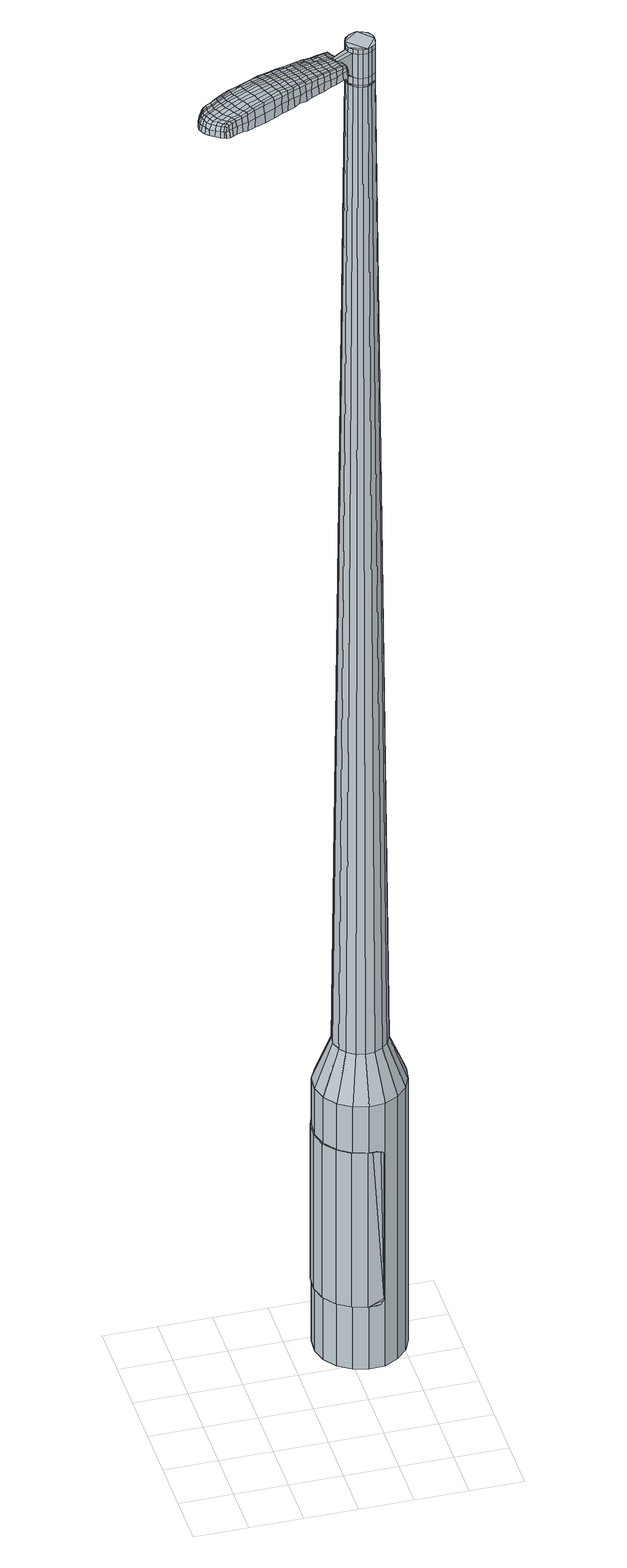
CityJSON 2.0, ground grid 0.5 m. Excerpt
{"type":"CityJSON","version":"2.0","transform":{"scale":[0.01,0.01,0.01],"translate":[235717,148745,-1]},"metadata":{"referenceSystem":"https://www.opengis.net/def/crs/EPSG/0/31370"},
"CityObjects":{
"object1":{"type":"GenericCityObject","attributes":{"cluster":109,"mean_distance_to_centroid":0.099,"new_centroid_x":235718.66,"new_centroid_y":148746.86,"mean_distance_to_camera":13.34,"H1":14.42,"H2":13.3,"Z_final":111.76,"cluster2":-1,"proj_x":235714.42,"proj_y":148737.95,"id_line":62589,"bearing_l":295.44,"distance":9.87,"orientation":"right","G_obj":205.44},"geometry":[{"type":"MultiSurface","lod":"2","boundaries":[[[0,1,2,3]],[[1,4,5,2]],[[4,6,7,5]],[[6,8,9,7]],[[8,10,11,9]],[[10,12,13,11]],[[12,14,15,13]],[[14,16,17,15]],[[16,18,19,17]],[[18,20,21,19]],[[20,22,23,21]],[[22,24,25,23]],[[24,26,27,25]],[[26,28,29,27]],[[28,30,31,29]],[[30,32,33,31]],[[32,34,35,33]],[[34,0,3,35]],[[36,37,38,39]],[[38,40,41,42]],[[41,43,42]],[[42,44,45,46]],[[45,47,46]],[[46,48,49,50]],[[49,51,50]],[[42,46,50,38]],[[50,52,39,38]],[[53,36,39]],[[2,5,7,35]],[[7,9,11,15]],[[11,13,15]],[[15,17,19,23]],[[19,21,23]],[[23,25,27,31]],[[27,29,31]],[[15,23,31,7]],[[31,33,35,7]],[[3,2,35]],[[1,0,54,55]],[[0,34,56,54]],[[34,32,57,56]],[[32,30,58,57]],[[30,28,59,58]],[[28,26,60,59]],[[26,24,61,60]],[[24,22,62,61]],[[22,20,63,62]],[[20,18,64,63]],[[18,16,65,64]],[[16,14,66,65]],[[14,12,67,66]],[[12,10,68,67]],[[10,8,69,68]],[[8,6,70,69]],[[6,4,71,70]],[[4,1,55,71]],[[55,54,72,73]],[[54,56,74,72]],[[56,57,75,74]],[[57,58,76,75]],[[58,59,77,76]],[[59,60,78,77]],[[60,61,79,78]],[[61,62,80,79]],[[62,63,81,80]],[[63,64,82,81]],[[64,65,83,82]],[[65,66,84,83]],[[66,67,85,84]],[[67,68,86,85]],[[68,69,87,86]],[[69,70,88,87]],[[70,71,89,88]],[[71,55,73,89]],[[90,91,92,93]],[[74,94,91,90]],[[75,95,94,74]],[[76,96,95,75]],[[97,98,96,76]],[[99,100,98,97]],[[101,102,100,99]],[[80,103,102,101]],[[104,105,103,80]],[[106,107,105,104]],[[108,109,107,106]],[[84,110,109,108]],[[111,112,110,84]],[[86,113,112,111]],[[87,114,113,86]],[[115,116,114,87]],[[117,118,116,115]],[[93,92,118,117]],[[119,120,121,122]],[[123,119,122,124]],[[125,123,124,126]],[[127,125,126,128]],[[129,127,128,130]],[[131,129,130,132]],[[133,131,132,134]],[[135,133,134,136]],[[137,135,136,138]],[[139,137,138,140]],[[141,139,140,142]],[[143,141,142,144]],[[145,143,144,146]],[[147,145,146,148]],[[149,147,148,150]],[[151,149,150,152]],[[73,72,90,93]],[[72,74,90]],[[77,97,76]],[[77,78,99,97]],[[78,79,101,99]],[[79,80,101]],[[81,104,80]],[[81,82,106,104]],[[82,83,108,106]],[[83,84,108]],[[85,111,84]],[[85,86,111]],[[88,115,87]],[[88,89,117,115]],[[89,73,93,117]],[[153,154,92,91]],[[154,155,118,92]],[[155,156,116,118]],[[156,114,116]],[[157,112,113]],[[157,110,112]],[[158,109,110]],[[158,159,107,109]],[[159,160,105,107]],[[160,103,105]],[[161,102,103]],[[161,162,100,102]],[[162,163,98,100]],[[163,96,98]],[[153,91,94]],[[39,52,151,164]],[[154,153,165,152]],[[53,39,164,120]],[[153,94,121,165]],[[36,53,120,119]],[[94,95,122,121]],[[37,36,119,123]],[[95,96,124,122]],[[38,37,123,125]],[[96,163,126,124]],[[40,38,125,127]],[[163,162,128,126]],[[41,40,127,129]],[[162,161,130,128]],[[43,41,129,131]],[[161,103,132,130]],[[42,43,131,133]],[[103,160,134,132]],[[44,42,133,135]],[[160,159,136,134]],[[45,44,135,137]],[[159,158,138,136]],[[47,45,137,139]],[[158,110,140,138]],[[46,47,139,141]],[[110,157,142,140]],[[48,46,141,143]],[[157,113,144,142]],[[49,48,143,145]],[[113,114,146,144]],[[51,49,145,147]],[[114,156,148,146]],[[50,51,147,149]],[[156,155,150,148]],[[52,50,149,151]],[[155,154,152,150]],[[151,152,166,167]],[[152,165,168,166]],[[165,121,169,168]],[[121,120,170,169]],[[120,164,171,170]],[[164,151,167,171]],[[172,173,174,175]],[[176,172,175,177]],[[172,176,178,179]],[[173,172,179,180]],[[181,182,183,184]],[[185,181,184,186]],[[181,185,187,188]],[[182,181,188,189]],[[190,191,192,193]],[[194,190,193,195]],[[190,194,196,197]],[[191,190,197,198]],[[199,200,201,202]],[[203,199,202,204]],[[199,203,205,206]],[[200,199,206,207]],[[208,209,210,211]],[[212,208,211,213]],[[208,212,214,215]],[[209,208,215,216]],[[217,218,219,220]],[[221,217,220,222]],[[217,221,223,224]],[[218,217,224,225]],[[226,227,228,229]],[[218,226,229,219]],[[226,218,225,230]],[[227,226,230,231]],[[232,233,234,235]],[[227,232,235,228]],[[232,227,231,236]],[[233,232,236,237]],[[238,176,177,239]],[[233,238,239,234]],[[238,233,237,240]],[[176,238,240,178]],[[241,242,243,244]],[[245,241,244,246]],[[241,245,247,248]],[[242,241,248,249]],[[250,251,252,253]],[[242,250,253,243]],[[250,242,249,254]],[[251,250,254,255]],[[256,257,258,259]],[[251,256,259,252]],[[256,251,255,260]],[[257,256,260,261]],[[262,263,264,265]],[[257,262,265,258]],[[262,257,261,266]],[[263,262,266,267]],[[268,173,180,269]],[[263,268,269,264]],[[268,263,267,270]],[[173,268,270,174]],[[271,272,273,274]],[[275,271,274,276]],[[271,275,277,278]],[[272,271,278,279]],[[280,281,282,283]],[[272,280,283,273]],[[280,272,279,284]],[[281,280,284,285]],[[286,287,288,289]],[[281,286,289,282]],[[286,281,285,290]],[[287,286,290,291]],[[292,185,186,293]],[[287,292,293,288]],[[292,287,291,294]],[[185,292,294,187]],[[295,296,297,298]],[[299,295,298,300]],[[295,299,301,302]],[[296,295,302,303]],[[304,305,306,307]],[[296,304,307,297]],[[304,296,303,308]],[[305,304,308,309]],[[310,311,312,313]],[[305,310,313,306]],[[310,305,309,314]],[[311,310,314,315]],[[316,317,318,319]],[[311,316,319,312]],[[316,311,315,320]],[[317,316,320,321]],[[322,182,189,323]],[[317,322,323,318]],[[322,317,321,324]],[[182,322,324,183]],[[325,211,210,326]],[[327,325,326,328]],[[325,327,329,330]],[[211,325,330,213]],[[331,327,328,332]],[[333,331,332,334]],[[331,333,335,336]],[[327,331,336,329]],[[337,333,334,338]],[[339,337,338,340]],[[337,339,341,342]],[[333,337,342,335]],[[343,339,340,344]],[[345,343,344,346]],[[343,345,347,348]],[[339,343,348,341]],[[349,345,346,350]],[[200,349,350,201]],[[349,200,207,351]],[[345,349,351,347]],[[352,353,198,197]],[[354,352,197,196]],[[352,354,355,356]],[[353,352,356,357]],[[358,359,357,356]],[[360,358,356,355]],[[358,360,361,362]],[[359,358,362,363]],[[364,365,363,362]],[[366,364,362,361]],[[364,366,367,368]],[[365,364,368,369]],[[370,371,369,368]],[[372,370,368,367]],[[370,372,205,203]],[[371,370,203,204]],[[373,374,375,376]],[[275,373,376,277]],[[373,275,276,377]],[[374,373,377,378]],[[379,194,195,380]],[[374,379,380,375]],[[379,374,378,381]],[[194,379,381,196]],[[382,383,384,385]],[[221,382,385,223]],[[382,221,222,386]],[[383,382,386,387]],[[388,389,390,391]],[[383,388,391,384]],[[388,383,387,392]],[[389,388,392,393]],[[394,191,198,395]],[[389,394,395,390]],[[394,389,393,396]],[[191,394,396,192]],[[397,398,399,400]],[[179,397,400,180]],[[397,179,178,401]],[[398,397,401,402]],[[403,404,405,406]],[[398,403,406,399]],[[403,398,402,407]],[[404,403,407,408]],[[409,202,201,410]],[[404,409,410,405]],[[409,404,408,411]],[[202,409,411,204]],[[412,413,414,415]],[[184,412,415,186]],[[412,184,183,416]],[[413,412,416,417]],[[418,206,205,419]],[[413,418,419,414]],[[418,413,417,420]],[[206,418,420,207]],[[421,422,423,424]],[[299,421,424,301]],[[421,299,300,425]],[[422,421,425,426]],[[427,212,213,428]],[[422,427,428,423]],[[427,422,426,429]],[[212,427,429,214]],[[430,431,432,433]],[[245,430,433,247]],[[430,245,246,434]],[[431,430,434,435]],[[436,437,438,439]],[[431,436,439,432]],[[436,431,435,440]],[[437,436,440,441]],[[442,209,216,443]],[[437,442,443,438]],[[442,437,441,444]],[[209,442,444,210]],[[445,446,435,434]],[[244,445,434,246]],[[445,244,243,447]],[[446,445,447,448]],[[449,450,441,440]],[[446,449,440,435]],[[449,446,448,451]],[[450,449,451,452]],[[453,326,210,444]],[[450,453,444,441]],[[453,450,452,454]],[[326,453,454,328]],[[455,456,457,458]],[[302,455,458,303]],[[455,302,301,424]],[[456,455,424,423]],[[459,330,329,460]],[[456,459,460,457]],[[459,456,423,428]],[[330,459,428,213]],[[461,462,448,447]],[[253,461,447,243]],[[461,253,252,463]],[[462,461,463,464]],[[465,466,452,451]],[[462,465,451,448]],[[465,462,464,467]],[[466,465,467,468]],[[469,332,328,454]],[[466,469,454,452]],[[469,466,468,470]],[[332,469,470,334]],[[471,472,473,474]],[[308,471,474,309]],[[471,308,303,458]],[[472,471,458,457]],[[475,336,335,476]],[[472,475,476,473]],[[475,472,457,460]],[[336,475,460,329]],[[477,478,464,463]],[[259,477,463,252]],[[477,259,258,479]],[[478,477,479,480]],[[481,482,468,467]],[[478,481,467,464]],[[481,478,480,483]],[[482,481,483,484]],[[485,338,334,470]],[[482,485,470,468]],[[485,482,484,486]],[[338,485,486,340]],[[487,488,489,490]],[[314,487,490,315]],[[487,314,309,474]],[[488,487,474,473]],[[491,342,341,492]],[[488,491,492,489]],[[491,488,473,476]],[[342,491,476,335]],[[493,494,480,479]],[[265,493,479,258]],[[493,265,264,495]],[[494,493,495,496]],[[497,498,484,483]],[[494,497,483,480]],[[497,494,496,499]],[[498,497,499,500]],[[501,344,340,486]],[[498,501,486,484]],[[501,498,500,502]],[[344,501,502,346]],[[503,504,505,506]],[[320,503,506,321]],[[503,320,315,490]],[[504,503,490,489]],[[507,348,347,508]],[[504,507,508,505]],[[507,504,489,492]],[[348,507,492,341]],[[509,510,496,495]],[[269,509,495,264]],[[509,269,180,400]],[[510,509,400,399]],[[511,512,500,499]],[[510,511,499,496]],[[511,510,399,406]],[[512,511,406,405]],[[513,350,346,502]],[[512,513,502,500]],[[513,512,405,410]],[[350,513,410,201]],[[514,515,417,416]],[[324,514,416,183]],[[514,324,321,506]],[[515,514,506,505]],[[516,351,207,420]],[[515,516,420,417]],[[516,515,505,508]],[[351,516,508,347]],[[517,518,378,377]],[[274,517,377,276]],[[517,274,273,519]],[[518,517,519,520]],[[521,354,196,381]],[[518,521,381,378]],[[521,518,520,522]],[[354,521,522,355]],[[523,524,525,526]],[[224,523,526,225]],[[523,224,223,385]],[[524,523,385,384]],[[527,528,529,530]],[[524,527,530,525]],[[527,524,384,391]],[[528,527,391,390]],[[531,353,357,532]],[[528,531,532,529]],[[531,528,390,395]],[[353,531,395,198]],[[533,534,520,519]],[[283,533,519,273]],[[533,283,282,535]],[[534,533,535,536]],[[537,360,355,522]],[[534,537,522,520]],[[537,534,536,538]],[[360,537,538,361]],[[539,540,541,542]],[[230,539,542,231]],[[539,230,225,526]],[[540,539,526,525]],[[543,544,545,546]],[[540,543,546,541]],[[543,540,525,530]],[[544,543,530,529]],[[547,359,363,548]],[[544,547,548,545]],[[547,544,529,532]],[[359,547,532,357]],[[549,550,536,535]],[[289,549,535,282]],[[549,289,288,551]],[[550,549,551,552]],[[553,366,361,538]],[[550,553,538,536]],[[553,550,552,554]],[[366,553,554,367]],[[555,556,557,558]],[[236,555,558,237]],[[555,236,231,542]],[[556,555,542,541]],[[559,560,561,562]],[[556,559,562,557]],[[559,556,541,546]],[[560,559,546,545]],[[563,365,369,564]],[[560,563,564,561]],[[563,560,545,548]],[[365,563,548,363]],[[565,566,552,551]],[[293,565,551,288]],[[565,293,186,415]],[[566,565,415,414]],[[567,372,367,554]],[[566,567,554,552]],[[567,566,414,419]],[[372,567,419,205]],[[568,569,402,401]],[[240,568,401,178]],[[568,240,237,558]],[[569,568,558,557]],[[570,571,408,407]],[[569,570,407,402]],[[570,569,557,562]],[[571,570,562,561]],[[572,371,204,411]],[[571,572,411,408]],[[572,571,561,564]],[[371,572,564,369]],[[573,574,575,576]],[[576,575,577,578]],[[579,577,575,580]],[[580,575,574,581]],[[582,583,584,585]],[[585,584,586,587]],[[588,586,584,589]],[[589,584,583,590]],[[591,592,593,594]],[[594,593,595,596]],[[597,595,593,598]],[[598,593,592,599]],[[600,601,602,603]],[[603,602,604,605]],[[606,604,602,607]],[[607,602,601,608]],[[609,610,611,612]],[[612,611,613,614]],[[615,613,611,616]],[[616,611,610,617]],[[618,619,620,621]],[[621,620,622,623]],[[624,622,620,625]],[[625,620,619,626]],[[627,628,629,630]],[[630,629,619,618]],[[626,619,629,631]],[[631,629,628,632]],[[633,634,635,636]],[[636,635,628,627]],[[632,628,635,637]],[[637,635,634,638]],[[578,577,639,640]],[[640,639,634,633]],[[638,634,639,641]],[[641,639,577,579]],[[642,643,644,645]],[[645,644,646,647]],[[648,646,644,649]],[[649,644,643,650]],[[651,652,653,654]],[[654,653,643,642]],[[650,643,653,655]],[[655,653,652,656]],[[657,658,659,660]],[[660,659,652,651]],[[656,652,659,661]],[[661,659,658,662]],[[663,664,665,666]],[[666,665,658,657]],[[662,658,665,667]],[[667,665,664,668]],[[581,574,669,670]],[[670,669,664,663]],[[668,664,669,671]],[[671,669,574,573]],[[672,673,674,675]],[[675,674,676,677]],[[678,676,674,679]],[[679,674,673,680]],[[681,682,683,684]],[[684,683,673,672]],[[680,673,683,685]],[[685,683,682,686]],[[687,688,689,690]],[[690,689,682,681]],[[686,682,689,691]],[[691,689,688,692]],[[587,586,693,694]],[[694,693,688,687]],[[692,688,693,695]],[[695,693,586,588]],[[696,697,698,699]],[[699,698,700,701]],[[702,700,698,703]],[[703,698,697,704]],[[705,706,707,708]],[[708,707,697,696]],[[704,697,707,709]],[[709,707,706,710]],[[711,712,713,714]],[[714,713,706,705]],[[710,706,713,715]],[[715,713,712,716]],[[717,718,719,720]],[[720,719,712,711]],[[716,712,719,721]],[[721,719,718,722]],[[590,583,723,724]],[[724,723,718,717]],[[722,718,723,725]],[[725,723,583,582]],[[609,612,726,727]],[[727,726,728,729]],[[730,728,726,170]],[[170,726,612,614]],[[729,728,731,732]],[[732,731,733,734]],[[735,733,731,736]],[[736,731,728,730]],[[734,733,737,738]],[[738,737,739,740]],[[741,739,737,742]],[[742,737,733,735]],[[740,739,743,744]],[[744,743,745,746]],[[747,745,743,748]],[[748,743,739,741]],[[746,745,749,750]],[[750,749,601,600]],[[608,601,749,751]],[[751,749,745,747]],[[599,752,753,598]],[[598,753,754,597]],[[755,754,753,756]],[[756,753,752,757]],[[757,758,759,756]],[[756,759,760,755]],[[761,760,759,762]],[[762,759,758,763]],[[763,764,765,762]],[[762,765,766,761]],[[767,766,765,768]],[[768,765,764,769]],[[769,770,771,768]],[[768,771,772,767]],[[606,772,771,604]],[[604,771,770,605]],[[773,774,775,776]],[[776,775,676,678]],[[677,676,775,777]],[[777,775,774,778]],[[596,595,779,780]],[[780,779,774,773]],[[778,774,779,781]],[[781,779,595,597]],[[782,783,784,785]],[[785,784,622,624]],[[623,622,784,786]],[[786,784,783,787]],[[788,789,790,791]],[[791,790,783,782]],[[787,783,790,792]],[[792,790,789,793]],[[599,592,794,795]],[[795,794,789,788]],[[793,789,794,796]],[[796,794,592,591]],[[797,798,799,800]],[[800,799,580,581]],[[579,580,799,801]],[[801,799,798,802]],[[803,804,805,806]],[[806,805,798,797]],[[802,798,805,807]],[[807,805,804,808]],[[600,603,809,810]],[[810,809,804,803]],[[808,804,809,811]],[[811,809,603,605]],[[812,813,814,815]],[[815,814,585,587]],[[582,585,814,816]],[[816,814,813,817]],[[606,607,818,819]],[[819,818,813,812]],[[817,813,818,820]],[[820,818,607,608]],[[821,822,700,823]],[[823,700,702]],[[701,700,824]],[[824,700,822,825]],[[614,613,826,827]],[[827,826,822,821]],[[825,822,826,828]],[[828,826,613,615]],[[829,830,831,832]],[[832,831,646,648]],[[647,646,831,833]],[[833,831,830,834]],[[835,836,837,838]],[[838,837,830,829]],[[834,830,837,839]],[[839,837,836,840]],[[617,610,841,842]],[[842,841,836,835]],[[840,836,841,843]],[[843,841,610,609]],[[834,844,845,833]],[[833,845,645,647]],[[642,645,845,846]],[[846,845,844,847]],[[840,848,849,839]],[[839,849,844,834]],[[847,844,849,850]],[[850,849,848,851]],[[609,727,852,843]],[[843,852,848,840]],[[851,848,852,853]],[[853,852,727,729]],[[854,855,856,857]],[[857,856,703,704]],[[702,703,856,823]],[[823,856,855,821]],[[730,170,858,859]],[[859,858,855,854]],[[821,855,858,827]],[[827,858,170,614]],[[847,860,846]],[[846,860,654,642]],[[651,654,860,861]],[[851,862,863,850]],[[850,863,860,847]],[[861,860,863,864]],[[864,863,862,865]],[[729,732,866,853]],[[853,866,862,851]],[[865,862,866,867]],[[867,866,732,734]],[[868,869,870,871]],[[871,870,709,710]],[[704,709,870,857]],[[857,870,869,854]],[[735,736,872,873]],[[873,872,869,868]],[[854,869,872,859]],[[859,872,736,730]],[[861,874,660,651]],[[657,660,874,875]],[[875,874,876]],[[865,877,878,864]],[[864,878,874,861]],[[876,874,878,879]],[[879,878,877,880]],[[734,738,881,867]],[[867,881,877,865]],[[880,877,881,882]],[[882,881,738,740]],[[883,884,885,886]],[[886,885,715,716]],[[710,715,885,871]],[[871,885,884,868]],[[741,742,887,888]],[[888,887,884,883]],[[868,884,887,873]],[[873,887,742,735]],[[876,889,890,875]],[[875,890,666,657]],[[663,666,890,891]],[[891,890,889,892]],[[880,893,894,879]],[[879,894,889,876]],[[892,889,894,895]],[[895,894,893,896]],[[740,744,897,882]],[[882,897,893,880]],[[896,893,897,898]],[[898,897,744,746]],[[899,900,901,902]],[[902,901,721,722]],[[716,721,901,886]],[[886,901,900,883]],[[747,748,903,904]],[[904,903,900,899]],[[883,900,903,888]],[[888,903,748,741]],[[892,905,906,891]],[[891,906,670,663]],[[581,670,906,800]],[[800,906,905,797]],[[896,907,908,895]],[[895,908,905,892]],[[797,905,908,806]],[[806,908,907,803]],[[746,750,909,898]],[[898,909,907,896]],[[803,907,909,810]],[[810,909,750,600]],[[817,910,911,816]],[[816,911,725,582]],[[722,725,911,902]],[[902,911,910,899]],[[608,751,912,820]],[[820,912,910,817]],[[899,910,912,904]],[[904,912,751,747]],[[778,913,914,777]],[[777,914,675,677]],[[672,675,914,915]],[[915,914,913,916]],[[597,754,917,781]],[[781,917,913,778]],[[916,913,917,918]],[[918,917,754,755]],[[919,920,921,922]],[[922,921,625,626]],[[624,625,921,785]],[[785,921,920,782]],[[923,924,925,926]],[[926,925,920,919]],[[782,920,925,791]],[[791,925,924,788]],[[757,752,927,928]],[[928,927,924,923]],[[788,924,927,795]],[[795,927,752,599]],[[916,929,930,915]],[[915,930,684,672]],[[681,684,930,931]],[[931,930,929,932]],[[755,760,933,918]],[[918,933,929,916]],[[932,929,933,934]],[[934,933,760,761]],[[935,936,937,938]],[[938,937,631,632]],[[626,631,937,922]],[[922,937,936,919]],[[939,940,941,942]],[[942,941,936,935]],[[919,936,941,926]],[[926,941,940,923]],[[763,758,943,944]],[[944,943,940,939]],[[923,940,943,928]],[[928,943,758,757]],[[932,945,946,931]],[[931,946,690,681]],[[687,690,946,947]],[[947,946,945,948]],[[761,766,949,934]],[[934,949,945,932]],[[948,945,949,950]],[[950,949,766,767]],[[951,952,953,954]],[[954,953,637,638]],[[632,637,953,938]],[[938,953,952,935]],[[955,956,957,958]],[[958,957,952,951]],[[935,952,957,942]],[[942,957,956,939]],[[769,764,959,960]],[[960,959,956,955]],[[939,956,959,944]],[[944,959,764,763]],[[948,961,962,947]],[[947,962,694,687]],[[587,694,962,815]],[[815,962,961,812]],[[767,772,963,950]],[[950,963,961,948]],[[812,961,963,819]],[[819,963,772,606]],[[802,964,965,801]],[[801,965,641,579]],[[638,641,965,954]],[[954,965,964,951]],[[808,966,967,807]],[[807,967,964,802]],[[951,964,967,958]],[[958,967,966,955]],[[605,770,968,811]],[[811,968,966,808]],[[955,966,968,960]],[[960,968,770,769]],[[573,576,175,174]],[[576,578,177,175]],[[588,589,188,187]],[[589,590,189,188]],[[591,594,193,192]],[[594,596,195,193]],[[615,616,215,214]],[[616,617,216,215]],[[618,621,220,219]],[[621,623,222,220]],[[627,630,229,228]],[[630,618,219,229]],[[633,636,235,234]],[[636,627,228,235]],[[578,640,239,177]],[[640,633,234,239]],[[648,649,248,247]],[[649,650,249,248]],[[650,655,254,249]],[[655,656,255,254]],[[656,661,260,255]],[[661,662,261,260]],[[662,667,266,261]],[[667,668,267,266]],[[668,671,270,267]],[[671,573,174,270]],[[678,679,278,277]],[[679,680,279,278]],[[680,685,284,279]],[[685,686,285,284]],[[686,691,290,285]],[[691,692,291,290]],[[692,695,294,291]],[[695,588,187,294]],[[696,699,298,297]],[[699,701,300,298]],[[705,708,307,306]],[[708,696,297,307]],[[711,714,313,312]],[[714,705,306,313]],[[717,720,319,318]],[[720,711,312,319]],[[590,724,323,189]],[[724,717,318,323]],[[773,776,376,375]],[[776,678,277,376]],[[596,780,380,195]],[[780,773,375,380]],[[623,786,386,222]],[[786,787,387,386]],[[787,792,392,387]],[[792,793,393,392]],[[793,796,396,393]],[[796,591,192,396]],[[701,824,425,300]],[[824,825,426,425]],[[825,828,429,426]],[[828,615,214,429]],[[829,832,433,432]],[[832,648,247,433]],[[835,838,439,438]],[[838,829,432,439]],[[617,842,443,216]],[[842,835,438,443]],[[969,970,971,972]],[[973,974,972,971]],[[975,976,977,978]],[[979,980,981,982]],[[970,983,984,971]],[[985,973,971,984]],[[986,975,978,987]],[[988,989,980,979]],[[983,990,991,984]],[[991,992,985,984]],[[993,986,987,994]],[[995,989,988,996]],[[990,997,998,991]],[[998,999,992,991]],[[1000,993,994,1001]],[[1002,995,996,1003]],[[1004,1005,1006,1007]],[[1008,1009,1005,1004]],[[1008,1010,1011,1009]],[[1010,1012,1013,1011]],[[1014,1015,1016,1017]],[[1018,1019,1015,1014]],[[1020,1021,1019,1018]],[[1022,1023,1021,1020]],[[1017,1006,1005,1014]],[[1014,1005,1009,1018]],[[1009,1011,1020,1018]],[[1011,1013,1022,1020]],[[978,977,974,973]],[[987,978,973,985]],[[992,994,987,985]],[[999,1001,994,992]],[[979,982,976,975]],[[988,979,975,986]],[[996,988,986,993]],[[1003,996,993,1000]],[[980,1004,1007,981]],[[989,1008,1004,980]],[[1010,1008,989,995]],[[1012,1010,995,1002]],[[1024,1025,1026,1027]],[[1026,1028,1029,1030]],[[1026,1030,1031,1032]],[[1026,1032,1027]],[[1033,1024,1027,1034]],[[1035,1034,1027,1036]],[[1037,1036,1027]],[[1038,1026,1025,1039]],[[1040,1038,1039,1041]],[[1042,1040,1041,1043]],[[1044,1042,1043,1045]],[[1046,1044,1045,1047]],[[1047,1048,1049,1050]],[[1047,1050,1051,1052]],[[1047,1052,1053,1054]],[[1053,1055,1056,1057]],[[1053,1057,1058,1059]],[[1053,1059,1054]],[[1047,1054,1046]],[[1060,1061,1025,1024]],[[1062,1063,1028,1026]],[[1064,1065,1037,1027]],[[1061,1066,1039,1025]],[[1067,1062,1026,1038]],[[1066,1068,1041,1039]],[[1069,1067,1038,1040]],[[1068,1070,1043,1041]],[[1071,1069,1040,1042]],[[1070,1072,1045,1043]],[[1073,1071,1042,1044]],[[1072,1074,1047,1045]],[[1075,1073,1044,1046]],[[1074,1076,1048,1047]],[[1077,1078,1055,1053]],[[1079,1075,1046,1054]],[[1049,1048,1076,1080]],[[1050,1049,1080,1081]],[[1051,1050,1081,1082]],[[1052,1051,1082,1083]],[[1053,1052,1083,1077]],[[1084,1060,1024,1033]],[[1085,1084,1033,1034]],[[1086,1085,1034,1035]],[[1087,1086,1035,1036]],[[1065,1087,1036,1037]],[[1029,1028,1063,1088]],[[1056,1055,1078,1089]],[[1030,1029,1088,1090]],[[1031,1030,1090,1091]],[[1032,1031,1091,1092]],[[1027,1032,1092,1064]],[[1057,1056,1089,1093]],[[1058,1057,1093,1094]],[[1059,1058,1094,1095]],[[1054,1059,1095,1079]]]}]}
},
"vertices":[
[127,166,384],[123,180,384],[123,180,96],[127,166,96],[124,195,384],[124,195,96],[131,208,384],[131,208,96],[141,219,384],[141,219,96],[154,225,384],[154,225,96],[169,226,384],[169,226,96],[183,223,384],[183,223,96],[195,214,384],[195,214,96],[204,202,384],[204,202,96],[208,188,384],[208,188,96],[206,173,384],[206,173,96],[200,160,384],[200,160,96],[190,150,384],[190,150,96],[177,143,384],[177,143,96],[162,142,384],[162,142,96],[148,146,384],[148,146,96],[136,154,384],[136,154,96],[160,172,1524],[164,171,1524],[169,171,1524],[153,178,1524],[173,173,1524],[177,176,1524],[179,185,1524],[178,181,1524],[178,190,1524],[175,194,1524],[166,198,1524],[171,196,1524],[162,197,1524],[158,195,1524],[152,187,1524],[154,192,1524],[152,183,1524],[156,175,1524],[143,173,429],[140,182,429],[148,166,429],[155,161,429],[163,159,429],[172,160,429],[180,164,429],[186,170,429],[190,178,429],[190,186,429],[188,195,429],[183,202,429],[176,207,429],[167,209,429],[159,208,429],[151,205,429],[145,198,429],[141,190,429],[153,178,1483],[152,183,1483],[156,175,1483],[160,172,1483],[164,171,1483],[169,171,1483],[173,173,1483],[177,176,1483],[178,181,1483],[179,185,1483],[178,190,1483],[175,194,1483],[171,196,1483],[166,198,1483],[162,197,1483],[158,195,1483],[154,192,1483],[152,187,1483],[154,179,1483],[154,179,1485],[153,183,1485],[153,183,1483],[156,175,1485],[160,172,1485],[164,171,1485],[169,172,1483],[169,172,1485],[173,174,1483],[173,174,1485],[176,177,1483],[176,177,1485],[178,181,1485],[178,185,1483],[178,185,1485],[177,190,1483],[177,190,1485],[174,193,1483],[174,193,1485],[171,196,1485],[166,197,1483],[166,197,1485],[162,197,1485],[158,195,1485],[155,191,1483],[155,191,1485],[153,187,1483],[153,187,1485],[160,172,1519],[156,175,1519],[156,175,1493],[160,172,1493],[164,171,1519],[164,171,1493],[169,171,1519],[169,171,1493],[173,173,1519],[173,173,1493],[177,176,1519],[177,176,1493],[178,181,1519],[178,181,1493],[179,185,1519],[179,185,1493],[178,190,1519],[178,190,1493],[175,194,1519],[175,194,1493],[171,196,1519],[171,196,1493],[166,198,1519],[166,198,1493],[162,197,1519],[162,197,1493],[158,195,1519],[158,195,1493],[154,192,1519],[154,192,1493],[152,187,1519],[152,187,1493],[152,183,1519],[152,183,1493],[153,178,1485],[152,183,1485],[152,187,1485],[154,192,1485],[166,198,1485],[175,194,1485],[178,190,1485],[179,185,1485],[177,176,1485],[173,173,1485],[169,171,1485],[153,178,1519],[153,178,1493],[135,173,1513],[135,173,1518],[136,170,1513],[138,167,1513],[138,167,1518],[136,170,1518],[61,156,1519],[68,159,1518],[66,160,1509],[59,157,1510],[53,153,1519],[51,153,1510],[55,152,1526],[63,155,1525],[69,158,1525],[77,121,1519],[84,125,1518],[84,126,1525],[78,123,1525],[70,117,1519],[70,119,1526],[69,115,1510],[77,119,1510],[83,123,1509],[4,106,1519],[2,109,1519],[1,109,1513],[3,105,1513],[6,102,1519],[6,102,1513],[8,103,1524],[5,106,1524],[4,110,1524],[71,137,1530],[77,141,1529],[76,144,1529],[69,140,1530],[62,133,1531],[61,137,1531],[64,130,1530],[72,134,1530],[79,137,1529],[143,172,1512],[142,175,1512],[141,174,1517],[142,172,1517],[145,170,1512],[143,169,1517],[144,169,1506],[143,172,1506],[141,174,1506],[8,129,1519],[11,131,1519],[10,132,1512],[7,130,1512],[6,128,1518],[5,129,1512],[7,127,1522],[9,128,1523],[12,130,1524],[15,134,1519],[20,137,1519],[18,137,1512],[14,135,1512],[16,133,1524],[21,136,1525],[25,139,1519],[32,143,1519],[30,144,1511],[24,140,1511],[26,138,1526],[34,142,1526],[43,148,1519],[41,149,1510],[44,147,1526],[129,184,1513],[122,181,1513],[124,180,1518],[131,183,1517],[135,186,1512],[134,185,1516],[134,186,1506],[128,185,1507],[121,182,1507],[115,178,1514],[109,176,1515],[110,175,1520],[117,178,1519],[114,179,1507],[107,176,1507],[102,173,1515],[95,170,1516],[96,169,1522],[103,172,1521],[100,174,1508],[93,171,1508],[88,167,1517],[81,164,1517],[83,163,1524],[89,166,1523],[86,168,1508],[79,165,1509],[74,162,1518],[76,161,1524],[72,163,1509],[23,97,1519],[26,98,1519],[26,99,1524],[23,98,1523],[20,96,1518],[21,97,1522],[20,95,1512],[23,95,1512],[26,96,1512],[31,100,1519],[36,102,1519],[36,103,1525],[30,101,1524],[30,98,1512],[36,100,1512],[42,104,1519],[49,107,1519],[49,109,1526],[42,105,1526],[41,102,1511],[48,105,1511],[59,112,1519],[59,114,1526],[59,110,1510],[142,157,1513],[136,153,1513],[135,151,1507],[142,155,1507],[147,160,1512],[147,158,1506],[146,160,1516],[143,158,1517],[136,154,1518],[129,149,1514],[123,146,1515],[122,144,1507],[129,148,1507],[129,151,1519],[123,147,1520],[116,142,1515],[109,138,1516],[109,137,1508],[116,140,1508],[116,144,1521],[110,140,1522],[103,135,1517],[97,131,1517],[96,130,1509],[103,133,1508],[103,137,1523],[97,133,1524],[90,128,1518],[90,126,1509],[90,130,1524],[137,170,1519],[136,172,1519],[131,166,1520],[130,169,1520],[132,164,1520],[139,167,1519],[124,163,1522],[123,166,1522],[117,160,1523],[116,162,1523],[118,157,1523],[125,160,1521],[110,157,1524],[109,159,1524],[104,153,1525],[103,156,1525],[105,150,1525],[112,154,1524],[97,150,1526],[96,153,1526],[90,147,1527],[89,150,1527],[92,144,1527],[99,147,1526],[84,144,1528],[82,147,1528],[85,141,1528],[8,107,1527],[6,111,1527],[10,104,1526],[14,106,1527],[12,109,1528],[10,113,1528],[18,112,1529],[16,116,1529],[20,109,1528],[27,112,1530],[24,115,1530],[23,119,1530],[31,118,1531],[29,122,1531],[33,115,1530],[41,119,1531],[39,122,1531],[38,126,1531],[51,128,1531],[49,131,1531],[53,124,1531],[18,96,1518],[15,97,1519],[15,96,1513],[18,95,1513],[19,98,1523],[16,98,1523],[11,99,1519],[10,99,1513],[12,100,1524],[5,126,1518],[3,124,1518],[5,124,1523],[6,126,1523],[4,127,1513],[2,124,1513],[2,120,1519],[1,116,1519],[3,117,1524],[4,121,1523],[1,120,1513],[0,116,1513],[1,113,1519],[3,113,1524],[0,112,1513],[64,154,1528],[64,152,1528],[71,155,1528],[70,157,1527],[56,150,1528],[56,149,1529],[65,149,1529],[66,146,1530],[73,149,1529],[72,152,1528],[57,146,1529],[58,143,1530],[68,143,1530],[74,147,1529],[59,140,1531],[77,125,1528],[76,127,1529],[68,123,1529],[69,121,1528],[84,128,1527],[82,130,1528],[74,130,1529],[66,126,1530],[81,133,1528],[148,161,1512],[148,163,1512],[146,163,1517],[147,161,1517],[148,160,1506],[147,162,1506],[146,166,1512],[145,166,1517],[146,165,1506],[137,186,1512],[138,184,1512],[137,184,1506],[136,186,1506],[136,185,1517],[137,183,1517],[139,182,1512],[140,180,1512],[139,180,1506],[138,182,1506],[138,181,1517],[139,179,1517],[141,177,1512],[140,177,1506],[140,176,1517],[131,182,1519],[132,181,1519],[124,179,1520],[125,178,1520],[133,179,1519],[134,176,1519],[126,176,1520],[127,173,1520],[135,174,1519],[128,171,1520],[142,159,1519],[141,161,1519],[135,157,1520],[136,156,1520],[140,164,1519],[133,160,1520],[118,176,1521],[118,175,1521],[111,174,1522],[111,172,1522],[119,173,1521],[120,170,1521],[112,170,1522],[114,167,1523],[122,168,1522],[115,165,1523],[129,152,1521],[128,154,1521],[122,150,1522],[122,149,1522],[127,157,1521],[120,154,1522],[104,171,1523],[105,169,1523],[97,168,1524],[98,166,1524],[106,167,1523],[107,164,1524],[99,164,1525],[100,161,1525],[108,162,1524],[101,159,1525],[116,145,1523],[115,147,1523],[108,144,1524],[109,142,1524],[113,150,1524],[107,147,1525],[90,165,1525],[91,163,1525],[83,162,1526],[84,161,1526],[92,161,1526],[93,158,1526],[85,158,1527],[87,155,1527],[95,156,1526],[88,153,1527],[103,138,1525],[102,140,1525],[95,137,1526],[96,135,1526],[100,143,1526],[94,140,1527],[77,159,1527],[77,158,1527],[79,155,1527],[80,152,1528],[81,150,1528],[90,131,1527],[89,133,1527],[87,137,1528],[21,99,1525],[18,99,1525],[24,100,1526],[22,101,1526],[14,102,1526],[18,103,1527],[8,127,1525],[7,125,1525],[10,127,1526],[11,129,1525],[6,122,1525],[5,118,1526],[9,120,1527],[10,124,1526],[5,114,1526],[9,116,1527],[29,102,1526],[27,103,1527],[35,104,1527],[33,105,1528],[24,106,1528],[30,108,1529],[16,131,1526],[15,129,1527],[21,132,1528],[21,134,1527],[15,126,1527],[15,123,1528],[21,126,1529],[21,129,1528],[15,119,1528],[22,122,1530],[41,106,1528],[39,108,1529],[48,110,1528],[46,112,1529],[36,111,1529],[44,115,1530],[27,137,1528],[27,135,1528],[34,139,1529],[34,141,1528],[27,132,1529],[27,129,1530],[35,133,1530],[35,136,1530],[28,125,1530],[36,129,1531],[59,115,1529],[57,117,1529],[55,120,1530],[45,145,1528],[45,144,1529],[46,141,1530],[47,138,1530],[48,134,1531],[67,158,1509],[68,157,1518],[62,154,1518],[60,155,1509],[54,151,1519],[52,152,1510],[56,150,1525],[63,153,1525],[70,156,1525],[83,128,1525],[83,126,1518],[76,123,1518],[77,125,1525],[69,119,1519],[69,121,1525],[68,117,1510],[76,121,1509],[82,124,1509],[3,109,1513],[4,110,1519],[6,107,1519],[5,106,1513],[8,104,1519],[7,103,1513],[9,105,1524],[7,107,1524],[6,110,1524],[75,143,1528],[77,141,1528],[70,137,1529],[69,140,1529],[62,133,1529],[61,136,1529],[64,130,1529],[72,134,1529],[78,137,1528],[139,173,1516],[140,174,1512],[141,171,1512],[140,171,1516],[143,169,1512],[142,168,1516],[142,168,1506],[141,171,1506],[139,173,1506],[11,130,1512],[12,130,1519],[10,128,1518],[8,129,1512],[8,127,1518],[7,127,1512],[9,126,1522],[10,127,1523],[13,129,1523],[19,136,1512],[21,135,1519],[16,132,1519],[15,133,1512],[17,131,1524],[22,134,1525],[31,142,1511],[33,141,1519],[26,138,1519],[24,138,1511],[27,137,1525],[34,140,1526],[43,146,1519],[42,147,1510],[45,145,1526],[124,179,1518],[123,179,1513],[130,182,1513],[131,181,1517],[135,184,1512],[134,183,1515],[134,184,1506],[129,183,1506],[122,180,1507],[110,173,1520],[109,174,1514],[116,177,1514],[117,176,1519],[115,177,1507],[108,174,1507],[97,167,1522],[95,168,1516],[102,171,1515],[104,170,1521],[101,172,1508],[94,169,1508],[83,162,1523],[82,163,1517],[89,165,1516],[90,164,1522],[87,166,1508],[80,163,1508],[75,160,1517],[76,159,1524],[73,161,1509],[25,101,1523],[25,100,1519],[22,99,1518],[22,100,1523],[20,98,1518],[21,99,1522],[20,97,1512],[22,97,1512],[25,98,1512],[35,105,1525],[35,103,1519],[30,101,1519],[30,103,1524],[30,100,1512],[35,102,1512],[48,110,1526],[48,109,1519],[41,106,1519],[41,107,1525],[40,104,1511],[47,107,1511],[58,114,1519],[58,116,1526],[58,112,1510],[134,153,1507],[135,155,1513],[141,158,1513],[141,157,1506],[146,161,1512],[145,160,1506],[145,161,1515],[141,159,1517],[135,156,1518],[121,146,1507],[122,147,1514],[128,151,1514],[128,149,1507],[128,152,1519],[122,149,1520],[108,138,1508],[108,140,1516],[115,144,1515],[115,142,1508],[115,145,1521],[109,142,1522],[95,131,1508],[96,133,1517],[102,137,1516],[102,135,1508],[102,138,1522],[96,135,1523],[89,130,1517],[89,128,1509],[89,131,1524],[136,169,1518],[135,171,1518],[130,166,1519],[129,168,1519],[131,163,1519],[123,163,1520],[122,165,1520],[117,160,1521],[115,162,1521],[118,157,1521],[125,160,1520],[110,156,1523],[109,159,1523],[103,153,1524],[102,156,1524],[105,150,1524],[111,154,1523],[97,150,1525],[95,153,1525],[90,147,1526],[89,150,1526],[91,144,1526],[98,147,1525],[83,144,1527],[82,146,1527],[85,141,1527],[8,111,1526],[9,108,1526],[11,106,1525],[15,107,1526],[13,110,1526],[11,113,1526],[17,116,1528],[18,113,1528],[20,110,1527],[27,113,1528],[25,116,1529],[23,119,1529],[30,122,1530],[31,119,1530],[33,115,1529],[41,119,1530],[39,123,1530],[38,126,1530],[49,131,1530],[51,128,1530],[52,125,1530],[16,98,1513],[16,99,1518],[19,98,1518],[18,97,1512],[19,100,1523],[17,100,1523],[12,101,1519],[11,100,1513],[13,102,1523],[7,123,1523],[5,123,1518],[7,125,1518],[8,125,1523],[5,126,1512],[4,124,1512],[5,117,1523],[4,116,1519],[4,120,1519],[6,120,1523],[3,120,1513],[3,116,1513],[4,113,1519],[5,113,1524],[3,113,1513],[71,154,1527],[64,151,1527],[64,153,1527],[70,155,1526],[56,149,1527],[56,148,1528],[73,149,1528],[66,146,1528],[65,149,1528],[72,152,1527],[57,145,1528],[58,142,1529],[68,143,1529],[74,146,1528],[59,139,1529],[68,123,1528],[76,127,1527],[76,126,1527],[69,122,1527],[83,129,1526],[82,130,1527],[74,130,1528],[66,126,1528],[80,134,1527],[144,162,1516],[146,162,1512],[145,162,1516],[146,160,1506],[145,161,1506],[144,165,1512],[143,165,1516],[144,164,1506],[135,183,1506],[136,183,1512],[136,184,1512],[135,184,1506],[135,183,1516],[135,182,1516],[137,179,1506],[138,179,1512],[137,181,1512],[136,181,1506],[136,180,1516],[137,178,1516],[139,176,1512],[138,176,1506],[138,176,1516],[131,180,1518],[131,181,1518],[124,178,1519],[125,177,1519],[133,176,1518],[132,178,1518],[126,175,1519],[127,173,1519],[134,174,1518],[128,171,1519],[134,157,1519],[140,161,1518],[141,160,1518],[135,156,1519],[139,163,1518],[133,160,1519],[118,175,1520],[111,172,1521],[120,170,1520],[119,172,1520],[112,169,1521],[113,167,1521],[121,168,1520],[114,165,1521],[121,150,1521],[128,154,1520],[128,153,1520],[121,149,1521],[126,157,1520],[119,154,1521],[104,169,1522],[97,167,1523],[97,166,1523],[106,164,1522],[105,166,1522],[98,163,1523],[100,161,1524],[108,161,1523],[101,158,1524],[108,144,1523],[114,147,1522],[115,146,1522],[108,142,1523],[113,150,1522],[106,147,1523],[91,163,1524],[90,164,1524],[84,161,1525],[84,160,1525],[93,158,1525],[92,160,1524],[85,158,1525],[86,155,1526],[94,155,1525],[87,152,1526],[95,137,1525],[101,140,1524],[102,139,1524],[95,136,1525],[100,144,1524],[93,140,1525],[77,157,1526],[77,158,1526],[80,152,1527],[78,155,1526],[81,149,1527],[88,134,1526],[89,132,1526],[87,137,1526],[19,101,1524],[21,100,1524],[24,101,1525],[22,102,1525],[15,103,1525],[18,104,1525],[12,126,1525],[9,124,1524],[10,126,1524],[13,128,1525],[10,120,1526],[7,118,1525],[8,121,1524],[11,123,1525],[7,115,1525],[10,116,1526],[27,104,1526],[29,103,1526],[35,106,1526],[33,106,1527],[24,106,1526],[30,109,1527],[22,131,1527],[16,129,1526],[17,130,1526],[22,133,1526],[22,125,1528],[15,122,1527],[16,126,1526],[21,129,1527],[16,119,1527],[22,122,1528],[39,109,1527],[40,108,1527],[48,111,1527],[46,112,1528],[36,112,1528],[44,116,1529],[35,138,1528],[27,134,1527],[28,136,1527],[35,139,1527],[36,132,1529],[28,128,1529],[27,132,1528],[35,135,1528],[29,125,1529],[37,129,1530],[57,118,1528],[58,116,1528],[55,121,1529],[45,143,1528],[45,144,1528],[47,137,1529],[46,140,1529],[48,134,1530],[134,185,1508],[137,178,1508],[107,165,1509],[104,173,1509],[87,157,1510],[84,165,1510],[51,140,1512],[47,149,1512],[64,157,1511],[68,148,1511],[35,133,1513],[23,127,1514],[19,135,1514],[31,141,1513],[140,172,1508],[111,158,1509],[91,149,1510],[55,132,1512],[72,140,1511],[39,124,1513],[27,119,1514],[143,166,1508],[114,151,1509],[95,141,1510],[59,124,1512],[76,131,1511],[31,111,1514],[43,116,1513],[146,160,1508],[117,144,1509],[98,134,1510],[63,115,1512],[80,123,1511],[35,103,1514],[47,108,1513],[11,120,1514],[7,117,1514],[4,124,1514],[8,128,1514],[15,113,1514],[10,111,1514],[18,105,1514],[14,104,1514],[22,98,1514],[17,98,1514],[4,113,1515],[3,108,1515],[2,109,1515],[2,117,1515],[6,109,1515],[3,107,1515],[8,105,1515],[4,106,1515],[10,101,1515],[4,105,1515],[165,141,334],[161,141,334],[161,141,165],[175,142,171],[165,141,165],[169,141,165],[172,141,166],[174,142,167],[175,142,169],[169,141,334],[172,141,333],[174,142,332],[175,142,331],[175,142,328],[147,145,165],[147,145,334],[135,153,165],[135,153,334],[126,165,165],[126,165,334],[122,180,165],[122,180,334],[123,195,165],[123,195,334],[125,199,334],[126,202,334],[127,205,333],[128,207,332],[128,208,331],[129,208,328],[125,199,165],[129,208,171],[128,208,169],[128,207,167],[127,205,166],[126,202,165],[165,144,334],[161,143,334],[161,143,165],[165,144,165],[175,145,171],[175,145,328],[148,147,334],[148,147,165],[137,155,334],[137,155,165],[128,167,334],[128,167,165],[125,180,334],[125,180,165],[126,194,334],[126,194,165],[127,198,334],[131,207,328],[131,207,171],[127,198,165],[129,201,334],[130,204,333],[131,205,332],[131,207,331],[168,144,334],[171,144,333],[173,145,332],[175,145,331],[168,144,165],[131,207,169],[171,144,166],[173,145,167],[175,145,169],[131,205,167],[130,204,166],[129,201,165]
]}
